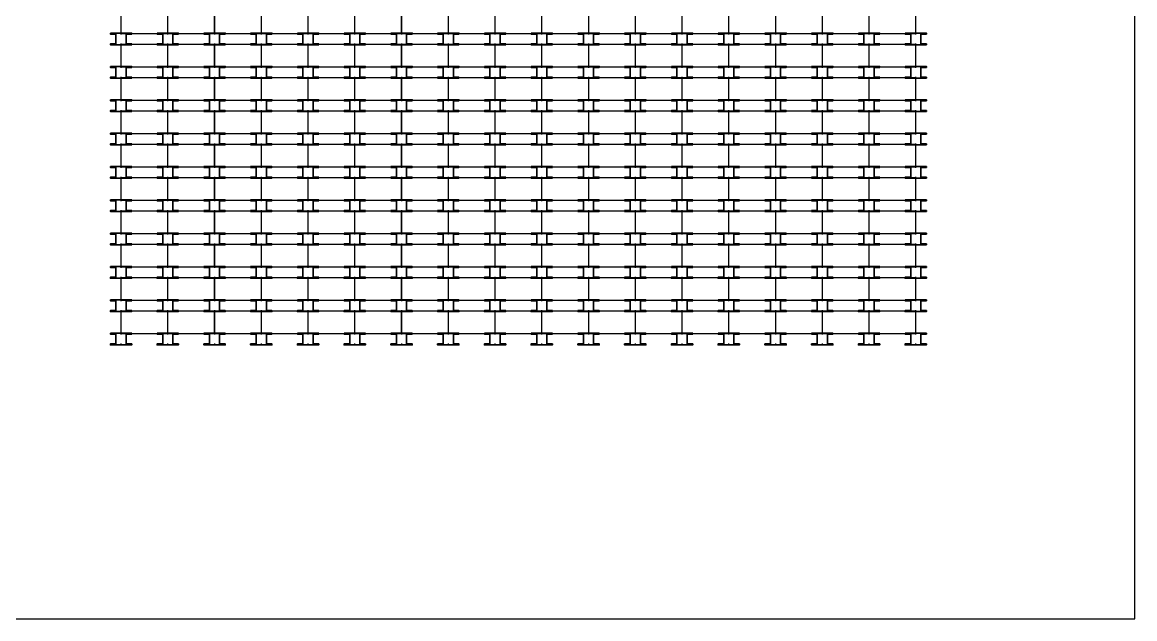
# Model space of a CAD drawing. Header units: inches. Extents: x 10029 to 14110, y 5718 to 7777.
# Drawn here: x 12232 to 14110, y 5718 to 6726 of the extents above; entities that cross this region are included whole.
import ezdxf

# ---------------------------------------------------------------- set-up
doc = ezdxf.new("R2010")
doc.units = ezdxf.units.IN
doc.header["$LTSCALE"] = 50
doc.header["$MEASUREMENT"] = 0
for name, color, linetype, lineweight in [('E-PANELS', 140, 'Continuous', 30), ('E2-ECOFEET', 254, 'Continuous', 35), ('E3-ECOFEET', 254, 'Continuous', 35)]:
    doc.layers.add(name, color=color, linetype=linetype, lineweight=lineweight)
doc.layers.add('IFI Perimeter', color=221, linetype='FENCE', plot=False)
doc.layers.get('E2-ECOFEET').off()
doc.styles.get("Standard").update_dxf_attribs({"font": 'arial.ttf'})
doc.linetypes.add('FENCE', pattern='A,0.5,-0.1,["X",Standard,S=0.1,R=0,X=-0.035,Y=-0.05],-0.1', length=0.7)

# ---------------------------------------------------------------- blocks, each defined once
blk = doc.blocks.new('sw 345w 10deg')
at = {"layer": 'E-PANELS'}
blk.add_lwpolyline([(0, 0), (78.45, 0), (78.45, -38.82), (0, -38.82)], close=True, dxfattribs=at)
blk = doc.blocks.new('EF3')
at = {"layer": 'E3-ECOFEET', "color": 5}
for points in [[(0, 0), (0, -1.5), (9.4, -1.5), (9.4, -18.1), (0, -18.1), (0, -19.6), (36, -19.6), (36, -18.1), (26.6, -18.1), (26.6, -1.5), (36, -1.5), (36, 0), (0, 0)], [(8.8, -8.1), (8.9, -8.1)]]:
    blk.add_lwpolyline(points, dxfattribs=at)
at = {"layer": 'E3-ECOFEET'}
for points in [[(17.2, -1), (17.8, -1), (17.8, -0.5)], [(17.2, -18.5), (17.8, -18.5), (17.8, -19)], [(18.2, -0.5), (18.2, -1), (18.8, -1)], [(18.2, -19), (18.2, -18.5), (18.8, -18.5)]]:
    blk.add_lwpolyline(points, dxfattribs=at)

msp = doc.modelspace()

# ---------------------------------------------------------------- linework, layer by layer
at = {"layer": 'IFI Perimeter'}
msp.add_lwpolyline([(14110.4, 7605.4), (10029.4, 7605.4), (10029.4, 5718.5), (14110.4, 5718.5)], close=True, dxfattribs=at)

# ---------------------------------------------------------------- block references
at = {"layer": 'E-PANELS'}
for p in [(12398.7, 6745.2), (12477.7, 6745.2), (12556.6, 6745.2), (12635.6, 6745.2), (12714.5, 6745.2), (12793.5, 6745.2), (12872.4, 6745.2), (12951.4, 6745.2), (13030.3, 6745.2), (13109.3, 6745.2), (13188.2, 6745.2), (13267.2, 6745.2), (13346.1, 6745.2), (13425.1, 6745.2), (13504, 6745.2), (13583, 6745.2), (13661.9, 6745.2), (12398.7, 6688.9), (12477.7, 6688.9), (12556.6, 6688.9), (12635.6, 6688.9), (12714.5, 6688.9), (12793.5, 6688.9), (12872.4, 6688.9), (12951.4, 6688.9), (13030.3, 6688.9), (13109.3, 6688.9), (13188.2, 6688.9), (13267.2, 6688.9), (13346.1, 6688.9), (13425.1, 6688.9), (13504, 6688.9), (13583, 6688.9), (13661.9, 6688.9), (12398.7, 6632.6), (12477.7, 6632.6), (12556.6, 6632.6), (12635.6, 6632.6), (12714.5, 6632.6), (12793.5, 6632.6), (12872.4, 6632.6), (12951.4, 6632.6), (13030.3, 6632.6), (13109.3, 6632.6), (13188.2, 6632.6), (13267.2, 6632.6), (13346.1, 6632.6), (13425.1, 6632.6), (13504, 6632.6), (13583, 6632.6), (13661.9, 6632.6), (12398.7, 6576.3), (12477.7, 6576.3), (12556.6, 6576.3), (12635.6, 6576.3), (12714.5, 6576.3), (12793.5, 6576.3), (12872.4, 6576.3), (12951.4, 6576.3), (13030.3, 6576.3), (13109.3, 6576.3), (13188.2, 6576.3), (13267.2, 6576.3), (13346.1, 6576.3), (13425.1, 6576.3), (13504, 6576.3), (13583, 6576.3), (13661.9, 6576.3), (12398.7, 6520), (12477.7, 6520), (12556.6, 6520), (12635.6, 6520), (12714.5, 6520), (12793.5, 6520), (12872.4, 6520), (12951.4, 6520), (13030.3, 6520), (13109.3, 6520), (13188.2, 6520), (13267.2, 6520), (13346.1, 6520), (13425.1, 6520), (13504, 6520), (13583, 6520), (13661.9, 6520), (12398.7, 6463.7), (12477.7, 6463.7), (12556.6, 6463.7), (12635.6, 6463.7), (12714.5, 6463.7), (12793.5, 6463.7), (12872.4, 6463.7), (12951.4, 6463.7), (13030.3, 6463.7), (13109.3, 6463.7), (13188.2, 6463.7), (13267.2, 6463.7), (13346.1, 6463.7), (13425.1, 6463.7), (13504, 6463.7), (13583, 6463.7), (13661.9, 6463.7), (12398.7, 6407.3), (12477.7, 6407.3), (12556.6, 6407.3), (12635.6, 6407.3), (12714.5, 6407.3), (12793.5, 6407.3), (12872.4, 6407.3), (12951.4, 6407.3), (13030.3, 6407.3), (13109.3, 6407.3), (13188.2, 6407.3), (13267.2, 6407.3), (13346.1, 6407.3), (13425.1, 6407.3), (13504, 6407.3), (13583, 6407.3), (13661.9, 6407.3), (12398.7, 6351), (12477.7, 6351), (12556.6, 6351), (12635.6, 6351), (12714.5, 6351), (12793.5, 6351), (12872.4, 6351), (12951.4, 6351), (13030.3, 6351), (13109.3, 6351), (13188.2, 6351), (13267.2, 6351), (13346.1, 6351), (13425.1, 6351), (13504, 6351), (13583, 6351), (13661.9, 6351), (12398.7, 6294.7), (12477.7, 6294.7), (12556.6, 6294.7), (12635.6, 6294.7), (12714.5, 6294.7), (12793.5, 6294.7), (12872.4, 6294.7), (12951.4, 6294.7), (13030.3, 6294.7), (13109.3, 6294.7), (13188.2, 6294.7), (13267.2, 6294.7), (13346.1, 6294.7), (13425.1, 6294.7), (13504, 6294.7), (13583, 6294.7), (13661.9, 6294.7), (12398.7, 6238.4), (12477.7, 6238.4), (12556.6, 6238.4), (12635.6, 6238.4), (12714.5, 6238.4), (12793.5, 6238.4), (12872.4, 6238.4), (12951.4, 6238.4), (13030.3, 6238.4), (13109.3, 6238.4), (13188.2, 6238.4), (13267.2, 6238.4), (13346.1, 6238.4), (13425.1, 6238.4), (13504, 6238.4), (13583, 6238.4), (13661.9, 6238.4)]:
    msp.add_blockref('sw 345w 10deg', p, dxfattribs=at)
at = {"layer": 'E2-ECOFEET'}
for p in [(12380.5, 6707.4), (12459.4, 6707.4), (12538.4, 6707.4), (12617.3, 6707.4), (12696.3, 6707.4), (12775.2, 6707.4), (12854.2, 6707.4), (12933.1, 6707.4), (13012.1, 6707.4), (13091, 6707.4), (13170, 6707.4), (13248.9, 6707.4), (13327.9, 6707.4), (13406.8, 6707.4), (13485.8, 6707.4), (13564.7, 6707.4), (13643.7, 6707.4), (13722.6, 6707.4), (12380.5, 6651.1), (12459.4, 6651.1), (12538.4, 6651.1), (12617.3, 6651.1), (12696.3, 6651.1), (12775.2, 6651.1), (12854.2, 6651.1), (12933.1, 6651.1), (13012.1, 6651.1), (13091, 6651.1), (13170, 6651.1), (13248.9, 6651.1), (13327.9, 6651.1), (13406.8, 6651.1), (13485.8, 6651.1), (13564.7, 6651.1), (13643.7, 6651.1), (13722.6, 6651.1), (12380.5, 6594.8), (12459.4, 6594.8), (12538.4, 6594.8), (12617.3, 6594.8), (12696.3, 6594.8), (12775.2, 6594.8), (12854.2, 6594.8), (12933.1, 6594.8), (13012.1, 6594.8), (13091, 6594.8), (13170, 6594.8), (13248.9, 6594.8), (13327.9, 6594.8), (13406.8, 6594.8), (13485.8, 6594.8), (13564.7, 6594.8), (13643.7, 6594.8), (13722.6, 6594.8), (12380.5, 6538.5), (12459.4, 6538.5), (12538.4, 6538.5), (12617.3, 6538.5), (12696.3, 6538.5), (12775.2, 6538.5), (12854.2, 6538.5), (12933.1, 6538.5), (13012.1, 6538.5), (13091, 6538.5), (13170, 6538.5), (13248.9, 6538.5), (13327.9, 6538.5), (13406.8, 6538.5), (13485.8, 6538.5), (13564.7, 6538.5), (13643.7, 6538.5), (13722.6, 6538.5), (12380.5, 6482.2), (12459.4, 6482.2), (12538.4, 6482.2), (12617.3, 6482.2), (12696.3, 6482.2), (12775.2, 6482.2), (12854.2, 6482.2), (12933.1, 6482.2), (13012.1, 6482.2), (13091, 6482.2), (13170, 6482.2), (13248.9, 6482.2), (13327.9, 6482.2), (13406.8, 6482.2), (13485.8, 6482.2), (13564.7, 6482.2), (13643.7, 6482.2), (13722.6, 6482.2), (12380.5, 6425.9), (12459.4, 6425.9), (12538.4, 6425.9), (12617.3, 6425.9), (12696.3, 6425.9), (12775.2, 6425.9), (12854.2, 6425.9), (12933.1, 6425.9), (13012.1, 6425.9), (13091, 6425.9), (13170, 6425.9), (13248.9, 6425.9), (13327.9, 6425.9), (13406.8, 6425.9), (13485.8, 6425.9), (13564.7, 6425.9), (13643.7, 6425.9), (13722.6, 6425.9), (12380.5, 6369.6), (12459.4, 6369.6), (12538.4, 6369.6), (12617.3, 6369.6), (12696.3, 6369.6), (12775.2, 6369.6), (12854.2, 6369.6), (12933.1, 6369.6), (13012.1, 6369.6), (13091, 6369.6), (13170, 6369.6), (13248.9, 6369.6), (13327.9, 6369.6), (13406.8, 6369.6), (13485.8, 6369.6), (13564.7, 6369.6), (13643.7, 6369.6), (13722.6, 6369.6), (12380.5, 6313.2), (12459.4, 6313.2), (12538.4, 6313.2), (12617.3, 6313.2), (12696.3, 6313.2), (12775.2, 6313.2), (12854.2, 6313.2), (12933.1, 6313.2), (13012.1, 6313.2), (13091, 6313.2), (13170, 6313.2), (13248.9, 6313.2), (13327.9, 6313.2), (13406.8, 6313.2), (13485.8, 6313.2), (13564.7, 6313.2), (13643.7, 6313.2), (13722.6, 6313.2), (12380.5, 6256.9), (12459.4, 6256.9), (12538.4, 6256.9), (12617.3, 6256.9), (12696.3, 6256.9), (12775.2, 6256.9), (12854.2, 6256.9), (12933.1, 6256.9), (13012.1, 6256.9), (13091, 6256.9), (13170, 6256.9), (13248.9, 6256.9), (13327.9, 6256.9), (13406.8, 6256.9), (13485.8, 6256.9), (13564.7, 6256.9), (13643.7, 6256.9), (13722.6, 6256.9), (12380.5, 6200.6), (12459.4, 6200.6), (12538.4, 6200.6), (12617.3, 6200.6), (12696.3, 6200.6), (12775.2, 6200.6), (12854.2, 6200.6), (12933.1, 6200.6), (13012.1, 6200.6), (13091, 6200.6), (13170, 6200.6), (13248.9, 6200.6), (13327.9, 6200.6), (13406.8, 6200.6), (13485.8, 6200.6), (13564.7, 6200.6), (13643.7, 6200.6), (13722.6, 6200.6)]:
    msp.add_blockref('EF3', p, dxfattribs=at)

doc.saveas('drawing.dxf')
